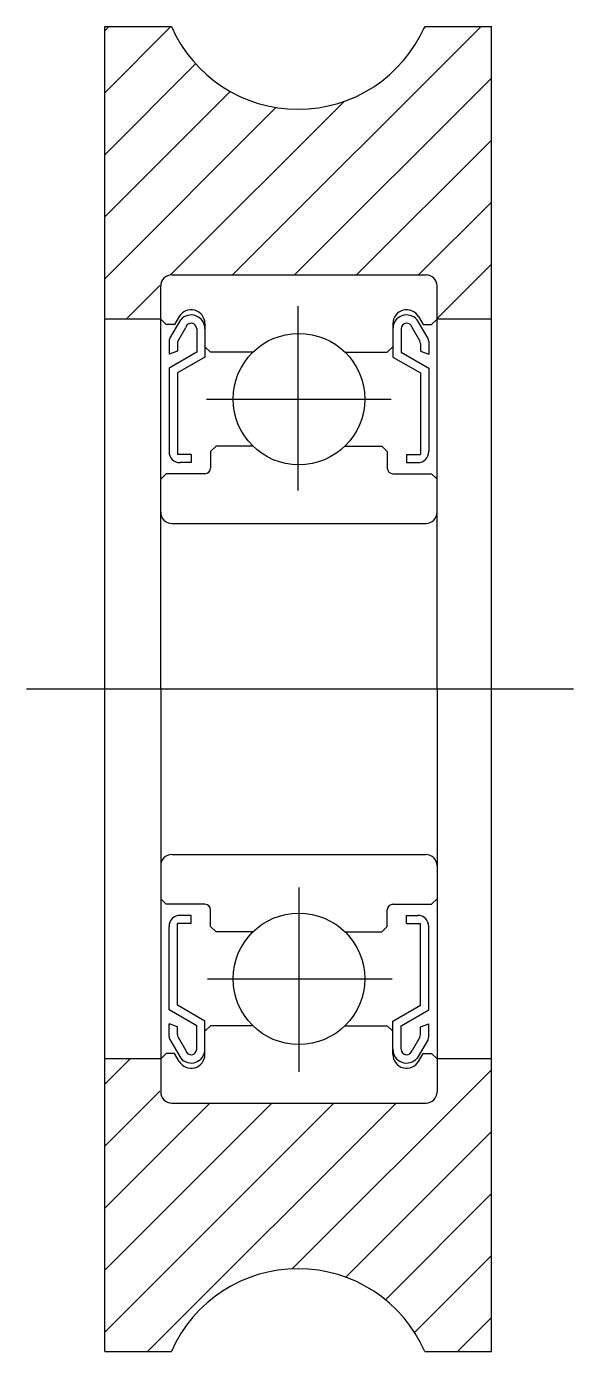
# Model space of a CAD drawing. Extents: x 2.6 to 43.9, y 2.5 to 36.6.
# Drawn here: x 34.01 to 43.91, y 12.63 to 36.63 of the extents above; entities outside this region: 2.
import ezdxf

# ---------------------------------------------------------------- set-up
doc = ezdxf.new("R2010")
doc.units = 0
doc.linetypes.add('CENTER', pattern=[17.5, 13, -1.5, 1.5, -1.5])
doc.layers.get('0').update_dxf_attribs({"linetype": 'CONTINUOUS'})
doc.layers.add('CENTER', color=1, linetype='CENTER')

msp = doc.modelspace()

# ---------------------------------------------------------------- linework, layer by layer
at = {"color": 7, "linetype": 'CONTINUOUS'}
for p, q in [((35.426, 12.626), (35.426, 36.626)), ((35.426, 36.626), (36.635, 36.626)), ((41.217, 36.626), (42.426, 36.626)), ((42.426, 12.626), (42.426, 36.626)), ((36.441, 24.626), (36.441, 31.926)), ((36.641, 32.126), (41.241, 32.126)), ((41.441, 24.626), (41.441, 31.926)), ((36.441, 31.326), (35.426, 31.326)), ((36.541, 31.226), (36.441, 31.326)), ((36.691, 31.226), (36.541, 31.226)), ((36.605, 30.972), (36.802, 31.314)), ((36.775, 31.37), (36.691, 31.226)), ((37.241, 31.245), (37.241, 30.826)), ((40.641, 31.245), (40.641, 30.826)), ((41.278, 30.972), (41.08, 31.314)), ((41.108, 31.37), (41.191, 31.226)), ((41.191, 31.226), (41.341, 31.226)), ((41.341, 31.226), (41.441, 31.326)), ((42.426, 31.326), (41.441, 31.326)), ((36.755, 30.932), (36.894, 31.173)), ((37.091, 31.151), (37.091, 30.726)), ((37.241, 31.151), (37.241, 30.639)), ((40.641, 31.151), (40.641, 30.639)), ((40.791, 31.151), (40.791, 30.726)), ((41.128, 30.932), (40.989, 31.173)), ((36.591, 30.922), (36.591, 30.689)), ((36.741, 30.744), (36.591, 30.689)), ((37.091, 30.726), (36.591, 30.437)), ((36.741, 30.882), (36.741, 30.744)), ((37.341, 30.726), (37.241, 30.826)), ((38.107, 30.726), (37.341, 30.726)), ((39.775, 30.726), (40.541, 30.726)), ((40.541, 30.726), (40.641, 30.826)), ((40.791, 30.726), (41.291, 30.437)), ((41.141, 30.882), (41.141, 30.744)), ((41.141, 30.744), (41.291, 30.689)), ((41.291, 30.922), (41.291, 30.689)), ((37.241, 30.639), (36.741, 30.35)), ((40.641, 30.639), (41.141, 30.35)), ((36.591, 30.437), (36.591, 28.926)), ((36.741, 30.35), (36.741, 28.876)), ((41.141, 30.35), (41.141, 28.876)), ((41.291, 30.437), (41.291, 28.926)), ((36.991, 28.876), (36.741, 28.876)), ((36.991, 28.876), (36.991, 28.726)), ((37.441, 29.026), (37.341, 28.926)), ((37.341, 28.926), (37.341, 28.626)), ((38.107, 29.026), (37.441, 29.026)), ((39.775, 29.026), (40.441, 29.026)), ((40.441, 29.026), (40.541, 28.926)), ((40.541, 28.926), (40.541, 28.626)), ((40.891, 28.876), (40.891, 28.726)), ((40.891, 28.876), (41.141, 28.876)), ((36.991, 28.726), (36.791, 28.726)), ((40.891, 28.726), (41.091, 28.726)), ((36.541, 28.526), (36.441, 28.426)), ((37.241, 28.526), (36.541, 28.526)), ((40.641, 28.526), (41.341, 28.526)), ((41.341, 28.526), (41.441, 28.426)), ((36.441, 28.276), (36.441, 28.276)), ((36.641, 27.626), (41.241, 27.626)), ((36.441, 26.451), (36.441, 26.451)), ((36.441, 24.626), (36.441, 17.326)), ((41.441, 24.626), (41.441, 17.326)), ((36.641, 21.626), (41.241, 21.626)), ((36.541, 20.726), (36.441, 20.826)), ((37.241, 20.726), (36.541, 20.726)), ((40.641, 20.726), (41.341, 20.726)), ((41.341, 20.726), (41.441, 20.826)), ((36.991, 20.526), (36.791, 20.526)), ((36.991, 20.376), (36.991, 20.526)), ((37.341, 20.326), (37.341, 20.626)), ((40.541, 20.326), (40.541, 20.626)), ((40.891, 20.376), (40.891, 20.526)), ((40.891, 20.526), (41.091, 20.526)), ((36.591, 18.814), (36.591, 20.326)), ((36.991, 20.376), (36.741, 20.376)), ((36.741, 18.901), (36.741, 20.376)), ((37.441, 20.226), (37.341, 20.326)), ((38.107, 20.226), (37.441, 20.226)), ((39.775, 20.226), (40.441, 20.226)), ((40.441, 20.226), (40.541, 20.326)), ((40.891, 20.376), (41.141, 20.376)), ((41.141, 18.901), (41.141, 20.376)), ((41.291, 18.814), (41.291, 20.326)), ((37.091, 18.526), (36.591, 18.814)), ((37.241, 18.612), (36.741, 18.901)), ((40.641, 18.612), (41.141, 18.901)), ((40.791, 18.526), (41.291, 18.814)), ((36.591, 18.329), (36.591, 18.562)), ((36.741, 18.508), (36.591, 18.562)), ((36.741, 18.369), (36.741, 18.508)), ((37.091, 18.101), (37.091, 18.526)), ((37.241, 18.101), (37.241, 18.612)), ((37.341, 18.526), (37.241, 18.426)), ((38.107, 18.526), (37.341, 18.526)), ((39.775, 18.526), (40.541, 18.526)), ((40.541, 18.526), (40.641, 18.426)), ((40.641, 18.101), (40.641, 18.612)), ((40.791, 18.101), (40.791, 18.526)), ((41.141, 18.508), (41.291, 18.562)), ((41.141, 18.369), (41.141, 18.508)), ((41.291, 18.329), (41.291, 18.562)), ((36.605, 18.279), (36.802, 17.937)), ((36.755, 18.319), (36.894, 18.078)), ((37.241, 18.006), (37.241, 18.426)), ((40.641, 18.006), (40.641, 18.426)), ((41.128, 18.319), (40.989, 18.078)), ((41.278, 18.279), (41.08, 17.937)), ((36.541, 18.026), (36.441, 17.926)), ((36.691, 18.026), (36.541, 18.026)), ((36.775, 17.881), (36.691, 18.026)), ((41.108, 17.881), (41.191, 18.026)), ((41.191, 18.026), (41.341, 18.026)), ((41.341, 18.026), (41.441, 17.926)), ((36.441, 17.926), (35.426, 17.926)), ((42.426, 17.926), (41.441, 17.926)), ((36.641, 17.126), (41.241, 17.126)), ((35.426, 12.626), (36.635, 12.626)), ((41.217, 12.626), (42.426, 12.626))]:
    msp.add_line(p, q, dxfattribs=at)
at = {"color": 3, "linetype": 'CONTINUOUS'}
for p, q in [((35.426, 35.426), (36.626, 36.626)), ((35.426, 36.549), (35.503, 36.626)), ((37.738, 32.126), (42.238, 36.626)), ((41.201, 36.588), (41.238, 36.626)), ((35.426, 34.304), (37.072, 35.949)), ((38.861, 32.126), (42.426, 35.691)), ((35.426, 33.181), (37.695, 35.45)), ((35.426, 32.058), (38.526, 35.158)), ((36.616, 32.125), (39.758, 35.268)), ((39.983, 32.126), (42.426, 34.568)), ((41.106, 32.126), (42.426, 33.446)), ((41.441, 31.338), (42.426, 32.323)), ((35.816, 31.326), (36.426, 31.936)), ((35.426, 17.466), (35.886, 17.926)), ((38.819, 14.123), (42.426, 17.73)), ((35.426, 16.343), (36.426, 17.343)), ((35.426, 15.221), (37.331, 17.126)), ((35.426, 14.098), (38.454, 17.126)), ((35.426, 12.975), (39.576, 17.126)), ((36.199, 12.626), (40.699, 17.126)), ((39.79, 13.972), (42.426, 16.608)), ((40.505, 13.564), (42.426, 15.485)), ((41.034, 12.97), (42.426, 14.363)), ((41.811, 12.626), (42.426, 13.24))]:
    msp.add_line(p, q, dxfattribs=at)
at = {"color": 7, "linetype": 'CONTINUOUS'}
for centre in [(38.941, 29.876), (38.941, 19.376)]:
    msp.add_circle(centre, 1.191, dxfattribs=at)
for centre, radius, start, end in [((38.926, 37.626), 2.5, 203.5782, 336.4218), ((36.641, 31.926), 0.2, 90, 180), ((41.241, 31.926), 0.2, 0, 90), ((36.991, 31.245), 0.25, 359.9996, 150.0002), ((40.891, 31.245), 0.25, 29.9998, 180.0004), ((36.991, 31.151), 0.25, 0, 139.1944), ((36.991, 31.151), 0.1, 0, 167.1249), ((40.891, 31.151), 0.25, 40.8056, 180), ((40.891, 31.151), 0.1, 12.8751, 180), ((36.691, 30.922), 0.1, 150.0003, 180.0006), ((41.191, 30.922), 0.1, 359.9994, 29.9997), ((36.841, 30.882), 0.1, 150.0003, 180.0006), ((41.041, 30.882), 0.1, 359.9994, 29.9997), ((36.791, 28.926), 0.2, 180.0003, 270.0003), ((41.091, 28.926), 0.2, 269.9997, 359.9997), ((37.241, 28.626), 0.1, 270.0006, 0), ((40.641, 28.626), 0.1, 180, 269.9994), ((36.641, 27.826), 0.2, 180, 270), ((41.241, 27.826), 0.2, 270, 0), ((36.641, 21.426), 0.2, 90, 180), ((41.241, 21.426), 0.2, 0, 90), ((37.241, 20.626), 0.1, 0, 89.9994), ((40.641, 20.626), 0.1, 90.0006, 180), ((36.791, 20.326), 0.2, 89.9997, 179.9997), ((41.091, 20.326), 0.2, 0.0003, 90.0003), ((36.691, 18.329), 0.1, 179.9994, 209.9997), ((36.841, 18.369), 0.1, 179.9994, 209.9997), ((41.041, 18.369), 0.1, 330.0003, 0.0006), ((41.191, 18.329), 0.1, 330.0003, 0.0006), ((36.991, 18.006), 0.25, 209.9998, 0.0004), ((36.991, 18.101), 0.25, 220.8056, 0), ((36.991, 18.101), 0.1, 192.8751, 0), ((40.891, 18.101), 0.25, 180, 319.1944), ((40.891, 18.006), 0.25, 179.9996, 330.0002), ((40.891, 18.101), 0.1, 180, 347.1249), ((36.641, 17.326), 0.2, 180, 270), ((41.241, 17.326), 0.2, 270, 0), ((38.926, 11.626), 2.5, 23.5782, 156.4218)]:
    msp.add_arc(centre, radius, start, end, dxfattribs=at)
at = {"layer": 'CENTER', "color": 1, "linetype": 'CENTER'}
for p, q in [((38.926, 28.219), (38.926, 31.563)), ((37.269, 29.876), (40.613, 29.876)), ((34.012, 24.626), (43.91, 24.626)), ((38.941, 21.033), (38.941, 17.689)), ((37.284, 19.376), (40.628, 19.376))]:
    msp.add_line(p, q, dxfattribs=at)

# ---------------------------------------------------------------- texts
at = {"color": 7, "linetype": 'CONTINUOUS'}
for s, p in [('EUB 24', (2.5, 6.25)), ('EUB24', (2.5, 2.5))]:
    msp.add_text(s, height=1, dxfattribs=at).set_placement(p)

doc.saveas('drawing.dxf')
